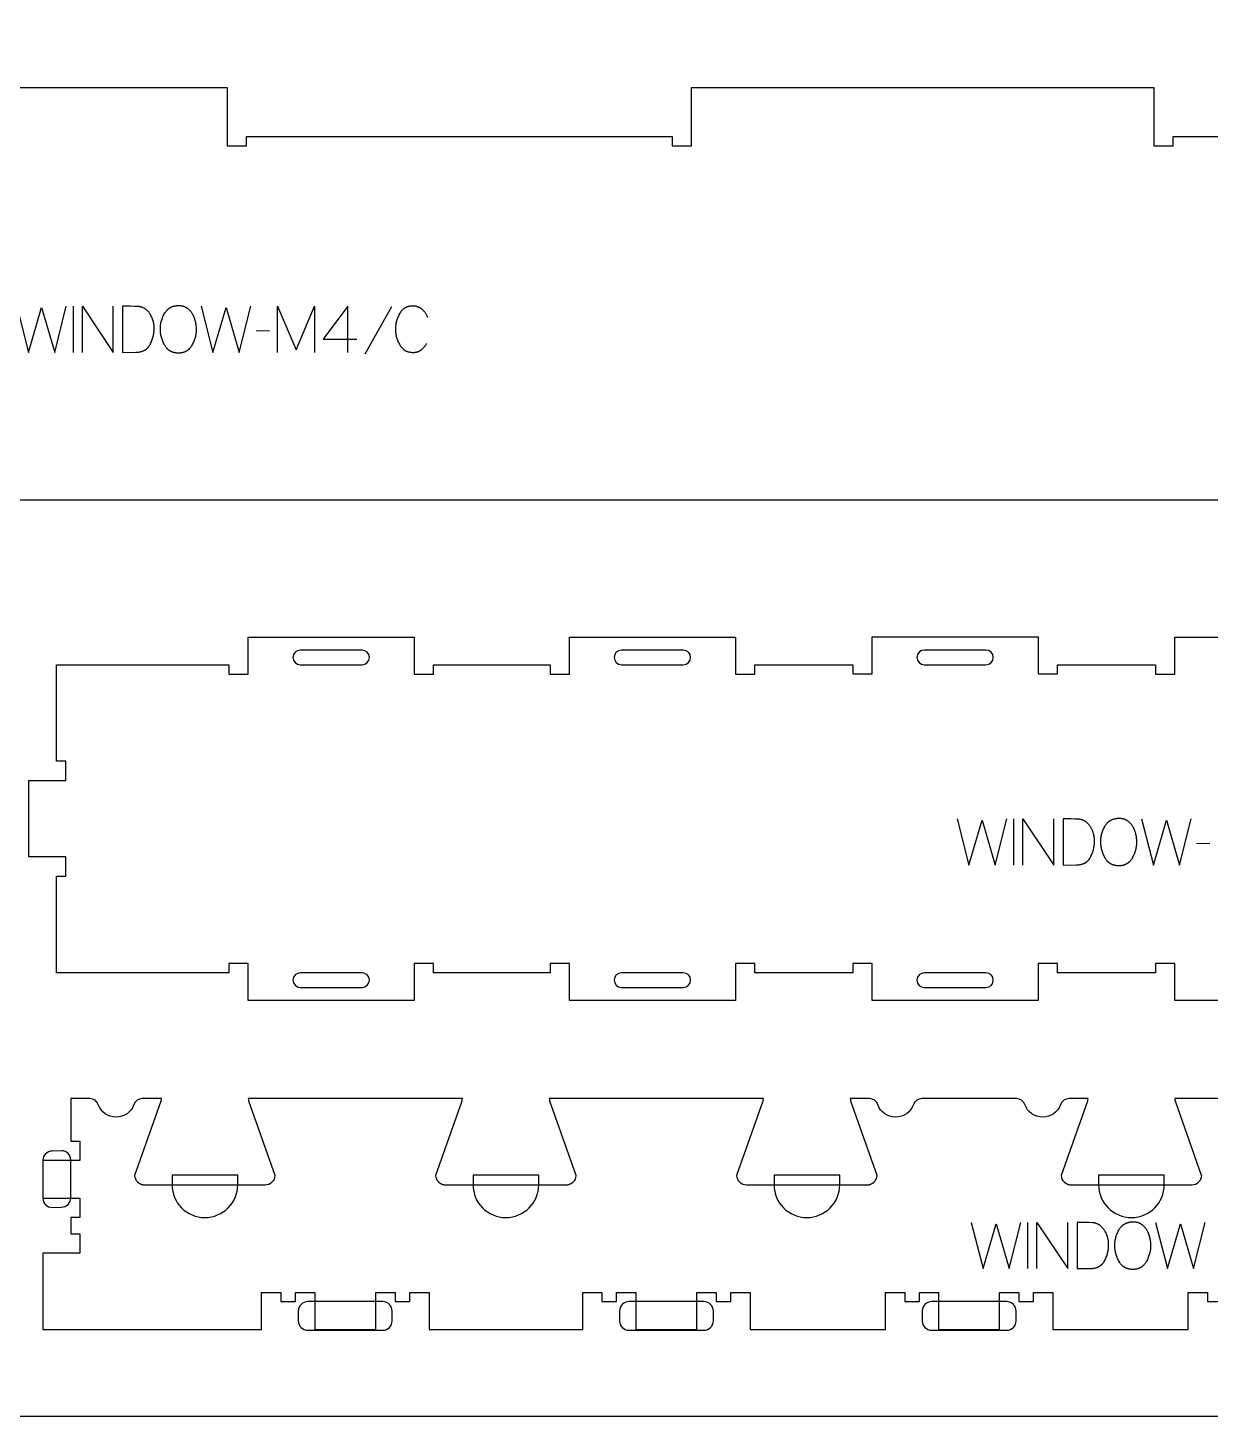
# Model space of a CAD drawing. Extents: x 0 to 4485, y 0 to 8771.
# Drawn here: x 1592 to 2358, y 3763 to 4662 of the extents above; entities that cross this region are included whole.
import ezdxf

# ---------------------------------------------------------------- set-up
doc = ezdxf.new("R2010")
doc.units = 0
for name, color, linetype in [('0_SHEET_SPRUCEPLY_2440X122', 1, 'CONTINUOUS'), ('1_ANYTOOL_1MMDEEP_LABELS_S', 2, 'CONTINUOUS'), ('3_ANYTOOL_CUTTHROUGH_INSID', 4, 'CONTINUOUS'), ('4_ANYTOOL_CUTTHROUGH_OUTSI', 5, 'CONTINUOUS'), ('5_ANYTOOL_HALF_MILL_9MM_IN', 3, 'CONTINUOUS')]:
    doc.layers.add(name, color=color, linetype=linetype)

msp = doc.modelspace()

# ---------------------------------------------------------------- linework, layer by layer
at = {"layer": '0_SHEET_SPRUCEPLY_2440X122'}
msp.add_lwpolyline([(371.7, 4982.59), (371.7, 3762.59), (2811.7, 3762.59), (2811.7, 4982.59)], close=True, dxfattribs=at)
at = {"layer": '1_ANYTOOL_1MMDEEP_LABELS_S', "color": 2}
for points in [[(1585.07, 4481.7), (1592.79, 4451.7), (1601.23, 4480.8), (1609.72, 4451.7), (1617.22, 4481.7)], [(1621.59, 4481.7), (1621.59, 4451.7)], [(1627.59, 4451.7), (1627.59, 4481.7), (1647.64, 4451.7), (1647.64, 4481.7)], [(1704.47, 4481.7), (1712.19, 4451.7), (1720.63, 4480.8), (1729.12, 4451.7), (1736.62, 4481.7)], [(1753.97, 4451.7), (1753.97, 4481.7), (1765.97, 4453.33), (1777.97, 4481.57), (1777.97, 4451.7)], [(1799.53, 4451.7), (1799.57, 4481.75), (1783.54, 4460.36)], [(1827.73, 4481.23), (1810.54, 4450.46)], [(1851.34, 4474.2), (1851.18, 4474.61), (1851.01, 4475), (1850.83, 4475.39), (1850.64, 4475.76), (1850.44, 4476.13), (1850.23, 4476.49), (1850.02, 4476.84), (1849.79, 4477.18), (1849.55, 4477.51), (1849.3, 4477.83), (1849.04, 4478.15), (1848.77, 4478.45), (1848.49, 4478.75), (1848.2, 4479.03), (1847.9, 4479.31), (1847.59, 4479.58), (1847.44, 4479.71), (1847.28, 4479.84), (1847.11, 4479.96), (1846.95, 4480.08), (1846.78, 4480.19), (1846.62, 4480.3), (1846.45, 4480.41), (1846.27, 4480.51), (1846.1, 4480.61), (1845.92, 4480.7), (1845.74, 4480.79), (1845.56, 4480.87), (1845.38, 4480.96), (1845.19, 4481.03), (1845, 4481.1), (1844.81, 4481.17), (1844.62, 4481.24), (1844.43, 4481.3), (1844.23, 4481.35), (1844.03, 4481.41), (1843.83, 4481.45), (1843.63, 4481.5), (1843.43, 4481.54), (1843.22, 4481.57), (1843.01, 4481.6), (1842.8, 4481.63), (1842.59, 4481.65), (1842.37, 4481.67), (1842.15, 4481.68), (1841.93, 4481.7), (1841.71, 4481.7), (1841.49, 4481.7), (1841.14, 4481.7), (1840.81, 4481.69), (1840.47, 4481.66), (1840.15, 4481.63), (1839.83, 4481.59), (1839.51, 4481.54), (1839.2, 4481.48), (1838.89, 4481.41), (1838.59, 4481.33), (1838.3, 4481.25), (1838.01, 4481.15), (1837.72, 4481.04), (1837.44, 4480.93), (1837.31, 4480.87), (1837.17, 4480.81), (1837.04, 4480.74), (1836.9, 4480.67), (1836.77, 4480.6), (1836.64, 4480.53), (1836.51, 4480.46), (1836.38, 4480.38), (1836.25, 4480.3), (1836.13, 4480.22), (1836, 4480.14), (1835.88, 4480.05), (1835.76, 4479.96), (1835.64, 4479.87), (1835.4, 4479.68), (1835.17, 4479.49), (1834.95, 4479.28), (1834.73, 4479.06), (1834.51, 4478.84), (1834.3, 4478.61), (1834.1, 4478.36), (1833.9, 4478.11), (1833.7, 4477.85), (1833.51, 4477.58), (1833.33, 4477.3), (1833.15, 4477.01), (1832.81, 4476.42), (1832.49, 4475.82), (1832.2, 4475.22), (1831.92, 4474.61), (1831.67, 4473.99), (1831.44, 4473.36), (1831.23, 4472.73), (1831.05, 4472.09), (1830.88, 4471.44), (1830.74, 4470.78), (1830.62, 4470.12), (1830.52, 4469.45), (1830.44, 4468.78), (1830.39, 4468.09), (1830.36, 4467.4), (1830.34, 4466.7), (1830.36, 4466.01), (1830.39, 4465.31), (1830.44, 4464.63), (1830.52, 4463.95), (1830.62, 4463.28), (1830.75, 4462.62), (1830.89, 4461.97), (1830.97, 4461.64), (1831.06, 4461.32), (1831.15, 4461), (1831.25, 4460.68), (1831.35, 4460.36), (1831.46, 4460.05), (1831.57, 4459.73), (1831.69, 4459.42), (1831.95, 4458.8), (1832.23, 4458.19), (1832.53, 4457.58), (1832.85, 4456.99), (1833.19, 4456.4), (1833.38, 4456.11), (1833.56, 4455.83), (1833.75, 4455.56), (1833.95, 4455.3), (1834.16, 4455.04), (1834.37, 4454.8), (1834.58, 4454.57), (1834.8, 4454.34), (1835.03, 4454.13), (1835.26, 4453.92), (1835.5, 4453.72), (1835.62, 4453.63), (1835.74, 4453.54), (1835.87, 4453.45), (1835.99, 4453.36), (1836.12, 4453.27), (1836.25, 4453.19), (1836.38, 4453.11), (1836.51, 4453.03), (1836.64, 4452.95), (1836.78, 4452.88), (1836.91, 4452.8), (1837.05, 4452.73), (1837.33, 4452.6), (1837.61, 4452.48), (1837.9, 4452.36), (1838.2, 4452.26), (1838.5, 4452.16), (1838.81, 4452.07), (1839.12, 4452), (1839.44, 4451.93), (1839.76, 4451.87), (1840.09, 4451.82), (1840.43, 4451.78), (1840.77, 4451.74), (1841.12, 4451.72), (1841.47, 4451.71), (1841.83, 4451.7), (1842.21, 4451.71), (1842.59, 4451.73), (1842.77, 4451.74), (1842.95, 4451.76), (1843.14, 4451.78), (1843.31, 4451.81), (1843.49, 4451.83), (1843.67, 4451.86), (1843.84, 4451.9), (1844.01, 4451.93), (1844.18, 4451.97), (1844.35, 4452.02), (1844.52, 4452.06), (1844.68, 4452.11), (1844.84, 4452.16), (1845, 4452.22), (1845.16, 4452.28), (1845.32, 4452.34), (1845.47, 4452.4), (1845.63, 4452.47), (1845.78, 4452.54), (1845.93, 4452.62), (1846.08, 4452.7), (1846.22, 4452.78), (1846.37, 4452.86), (1846.51, 4452.95), (1846.65, 4453.04), (1846.79, 4453.13), (1846.92, 4453.23), (1847.06, 4453.33), (1847.32, 4453.54), (1847.58, 4453.75), (1847.84, 4453.98), (1848.09, 4454.21), (1848.33, 4454.44), (1848.57, 4454.69), (1848.8, 4454.94), (1849.03, 4455.2), (1849.25, 4455.46), (1849.47, 4455.74), (1849.68, 4456.02), (1849.89, 4456.31), (1850.09, 4456.6), (1850.28, 4456.9), (1850.47, 4457.21), (1850.66, 4457.53)], [(1748.83, 4465.59), (1740.04, 4465.5)], [(1783.54, 4460.36), (1805.32, 4460.36)], [(2193.99, 4149.59), (2201.7, 4119.59), (2210.15, 4148.69), (2218.63, 4119.59), (2226.13, 4149.59)], [(2230.5, 4149.59), (2230.5, 4119.59)], [(2236.5, 4119.59), (2236.5, 4149.59), (2256.56, 4119.59), (2256.56, 4149.59)], [(2313.39, 4149.59), (2321.1, 4119.59), (2329.55, 4148.69), (2338.03, 4119.59), (2345.53, 4149.59)], [(2357.75, 4133.48), (2348.96, 4133.39)], [(2203.1, 3888.18), (2210.82, 3858.18), (2219.26, 3887.28), (2227.74, 3858.18), (2235.24, 3888.18)], [(2239.62, 3888.18), (2239.62, 3858.18)], [(2245.62, 3858.18), (2245.62, 3888.18), (2265.67, 3858.18), (2265.67, 3888.18)], [(2322.5, 3888.18), (2330.22, 3858.18), (2338.66, 3887.28), (2347.14, 3858.18), (2354.64, 3888.18)]]:
    msp.add_lwpolyline(points, dxfattribs=at)
for points in [[(1653.69, 4481.7), (1653.69, 4451.7), (1662.22, 4451.79), (1662.63, 4451.8), (1663.03, 4451.82), (1663.43, 4451.85), (1663.81, 4451.89), (1664.19, 4451.93), (1664.57, 4451.99), (1664.93, 4452.06), (1665.29, 4452.13), (1665.63, 4452.22), (1665.97, 4452.32), (1666.31, 4452.42), (1666.63, 4452.53), (1666.95, 4452.66), (1667.1, 4452.72), (1667.26, 4452.79), (1667.41, 4452.86), (1667.56, 4452.93), (1667.71, 4453.01), (1667.85, 4453.09), (1668, 4453.17), (1668.14, 4453.25), (1668.28, 4453.33), (1668.41, 4453.42), (1668.55, 4453.51), (1668.68, 4453.6), (1668.82, 4453.69), (1668.95, 4453.79), (1669.07, 4453.89), (1669.2, 4453.99), (1669.32, 4454.09), (1669.45, 4454.2), (1669.57, 4454.3), (1669.68, 4454.41), (1669.8, 4454.53), (1669.91, 4454.64), (1670.03, 4454.76), (1670.14, 4454.88), (1670.24, 4455), (1670.35, 4455.13), (1670.46, 4455.25), (1670.56, 4455.38), (1670.66, 4455.51), (1670.76, 4455.65), (1670.85, 4455.78), (1670.95, 4455.92), (1671.13, 4456.21), (1671.31, 4456.5), (1671.47, 4456.8), (1671.79, 4457.42), (1672.09, 4458.05), (1672.36, 4458.68), (1672.62, 4459.31), (1672.85, 4459.96), (1673.07, 4460.6), (1673.26, 4461.26), (1673.43, 4461.91), (1673.59, 4462.58), (1673.72, 4463.25), (1673.83, 4463.92), (1673.92, 4464.61), (1674, 4465.29), (1674.05, 4465.99), (1674.08, 4466.68), (1674.09, 4467.39), (1674.08, 4467.99), (1674.05, 4468.58), (1674, 4469.16), (1673.93, 4469.74), (1673.84, 4470.31), (1673.79, 4470.6), (1673.74, 4470.88), (1673.68, 4471.16), (1673.61, 4471.44), (1673.54, 4471.72), (1673.47, 4472), (1673.39, 4472.27), (1673.3, 4472.55), (1673.21, 4472.82), (1673.12, 4473.09), (1673.02, 4473.36), (1672.91, 4473.62), (1672.8, 4473.89), (1672.69, 4474.16), (1672.45, 4474.68), (1672.18, 4475.2), (1671.9, 4475.71), (1671.6, 4476.22), (1671.41, 4476.52), (1671.21, 4476.82), (1671.01, 4477.11), (1670.8, 4477.39), (1670.6, 4477.66), (1670.38, 4477.92), (1670.17, 4478.17), (1669.95, 4478.41), (1669.73, 4478.64), (1669.5, 4478.86), (1669.28, 4479.08), (1669.04, 4479.28), (1668.81, 4479.48), (1668.57, 4479.66), (1668.33, 4479.84), (1668.08, 4480.01), (1667.83, 4480.16), (1667.58, 4480.31), (1667.33, 4480.45), (1667.07, 4480.58), (1666.8, 4480.7), (1666.54, 4480.82), (1666.27, 4480.92), (1666, 4481.01), (1665.72, 4481.1), (1665.44, 4481.17), (1665.16, 4481.24), (1664.87, 4481.29), (1664.58, 4481.34), (1664.29, 4481.38), (1663.99, 4481.41), (1663.69, 4481.42), (1661.26, 4481.53), (1658.78, 4481.61), (1656.26, 4481.67)], [(1690.16, 4482.05), (1690.53, 4482.04), (1690.89, 4482.02), (1691.25, 4481.99), (1691.6, 4481.95), (1691.78, 4481.93), (1691.95, 4481.9), (1692.11, 4481.87), (1692.28, 4481.84), (1692.45, 4481.8), (1692.61, 4481.76), (1692.77, 4481.72), (1692.93, 4481.68), (1693.09, 4481.63), (1693.25, 4481.58), (1693.4, 4481.53), (1693.56, 4481.47), (1693.71, 4481.41), (1693.86, 4481.35), (1694.01, 4481.28), (1694.15, 4481.21), (1694.3, 4481.14), (1694.44, 4481.07), (1694.58, 4480.99), (1694.72, 4480.91), (1694.86, 4480.83), (1694.99, 4480.75), (1695.13, 4480.66), (1695.26, 4480.57), (1695.52, 4480.38), (1695.77, 4480.19), (1696.02, 4479.99), (1696.26, 4479.78), (1696.5, 4479.57), (1696.73, 4479.35), (1696.95, 4479.12), (1697.17, 4478.89), (1697.38, 4478.65), (1697.59, 4478.41), (1697.79, 4478.16), (1697.99, 4477.9), (1698.18, 4477.64), (1698.36, 4477.37), (1698.54, 4477.1), (1698.71, 4476.82), (1698.87, 4476.53), (1699.03, 4476.24), (1699.19, 4475.95), (1699.34, 4475.65), (1699.48, 4475.35), (1699.62, 4475.05), (1699.75, 4474.74), (1699.88, 4474.43), (1700, 4474.11), (1700.11, 4473.79), (1700.22, 4473.47), (1700.32, 4473.15), (1700.42, 4472.82), (1700.51, 4472.48), (1700.6, 4472.14), (1700.68, 4471.8), (1700.83, 4471.12), (1700.95, 4470.45), (1701.06, 4469.78), (1701.15, 4469.11), (1701.21, 4468.46), (1701.26, 4467.81), (1701.29, 4467.17), (1701.3, 4466.53), (1701.29, 4465.89), (1701.26, 4465.26), (1701.2, 4464.62), (1701.13, 4463.98), (1701.03, 4463.34), (1700.91, 4462.71), (1700.77, 4462.07), (1700.61, 4461.43), (1700.43, 4460.79), (1700.22, 4460.16), (1700, 4459.52), (1699.75, 4458.88), (1699.48, 4458.24), (1699.19, 4457.61), (1698.87, 4456.97), (1698.54, 4456.33), (1698.36, 4456.02), (1698.18, 4455.71), (1697.99, 4455.42), (1697.8, 4455.14), (1697.6, 4454.86), (1697.39, 4454.6), (1697.18, 4454.34), (1696.96, 4454.1), (1696.84, 4453.98), (1696.73, 4453.87), (1696.61, 4453.75), (1696.5, 4453.64), (1696.38, 4453.53), (1696.26, 4453.43), (1696.14, 4453.33), (1696.02, 4453.22), (1695.89, 4453.13), (1695.76, 4453.03), (1695.64, 4452.94), (1695.51, 4452.85), (1695.38, 4452.76), (1695.24, 4452.67), (1695.11, 4452.59), (1694.97, 4452.51), (1694.84, 4452.43), (1694.7, 4452.35), (1694.56, 4452.28), (1694.42, 4452.21), (1694.27, 4452.14), (1694.13, 4452.07), (1693.98, 4452.01), (1693.83, 4451.95), (1693.69, 4451.89), (1693.53, 4451.83), (1693.38, 4451.78), (1693.23, 4451.73), (1692.91, 4451.64), (1692.59, 4451.55), (1692.27, 4451.48), (1691.94, 4451.41), (1691.6, 4451.36), (1691.26, 4451.31), (1690.9, 4451.28), (1690.55, 4451.25), (1690.19, 4451.24), (1689.82, 4451.23), (1689.43, 4451.24), (1689.06, 4451.25), (1688.69, 4451.28), (1688.33, 4451.31), (1687.97, 4451.36), (1687.62, 4451.41), (1687.28, 4451.48), (1686.94, 4451.56), (1686.61, 4451.64), (1686.29, 4451.74), (1686.13, 4451.79), (1685.98, 4451.84), (1685.82, 4451.9), (1685.67, 4451.96), (1685.51, 4452.02), (1685.36, 4452.09), (1685.22, 4452.16), (1685.07, 4452.22), (1684.92, 4452.3), (1684.78, 4452.37), (1684.64, 4452.45), (1684.5, 4452.53), (1684.36, 4452.61), (1684.22, 4452.7), (1684.08, 4452.78), (1683.95, 4452.87), (1683.82, 4452.97), (1683.69, 4453.06), (1683.56, 4453.16), (1683.43, 4453.26), (1683.31, 4453.36), (1683.18, 4453.47), (1683.06, 4453.57), (1682.94, 4453.68), (1682.82, 4453.8), (1682.7, 4453.91), (1682.59, 4454.03), (1682.48, 4454.15), (1682.36, 4454.27), (1682.25, 4454.4), (1682.04, 4454.66), (1681.83, 4454.92), (1681.62, 4455.2), (1681.43, 4455.49), (1681.24, 4455.79), (1681.06, 4456.1), (1680.88, 4456.42), (1680.55, 4457.07), (1680.23, 4457.71), (1679.94, 4458.36), (1679.67, 4459.01), (1679.42, 4459.66), (1679.2, 4460.31), (1678.99, 4460.96), (1678.81, 4461.61), (1678.65, 4462.27), (1678.5, 4462.92), (1678.39, 4463.57), (1678.29, 4464.22), (1678.21, 4464.87), (1678.16, 4465.53), (1678.13, 4466.18), (1678.12, 4466.83), (1678.13, 4467.53), (1678.16, 4468.21), (1678.22, 4468.9), (1678.3, 4469.57), (1678.4, 4470.24), (1678.52, 4470.91), (1678.67, 4471.56), (1678.84, 4472.22), (1679.03, 4472.86), (1679.25, 4473.5), (1679.48, 4474.14), (1679.74, 4474.77), (1680.03, 4475.39), (1680.33, 4476.01), (1680.66, 4476.62), (1681.01, 4477.22), (1681.19, 4477.52), (1681.38, 4477.81), (1681.58, 4478.09), (1681.78, 4478.35), (1681.99, 4478.61), (1682.21, 4478.86), (1682.44, 4479.1), (1682.67, 4479.33), (1682.78, 4479.45), (1682.9, 4479.56), (1683.02, 4479.66), (1683.15, 4479.77), (1683.27, 4479.87), (1683.4, 4479.97), (1683.52, 4480.07), (1683.65, 4480.16), (1683.78, 4480.26), (1683.91, 4480.35), (1684.05, 4480.43), (1684.18, 4480.52), (1684.32, 4480.6), (1684.46, 4480.69), (1684.6, 4480.76), (1684.74, 4480.84), (1684.89, 4480.92), (1685.03, 4480.99), (1685.33, 4481.12), (1685.63, 4481.25), (1685.94, 4481.37), (1686.25, 4481.48), (1686.58, 4481.58), (1686.91, 4481.67), (1687.24, 4481.75), (1687.58, 4481.82), (1687.93, 4481.88), (1688.29, 4481.93), (1688.65, 4481.97), (1689.02, 4482), (1689.39, 4482.03), (1689.77, 4482.04)], [(2262.6, 4149.59), (2262.6, 4119.59), (2271.13, 4119.68), (2271.54, 4119.69), (2271.95, 4119.71), (2272.34, 4119.74), (2272.73, 4119.78), (2273.11, 4119.82), (2273.48, 4119.88), (2273.84, 4119.95), (2274.2, 4120.02), (2274.55, 4120.11), (2274.89, 4120.2), (2275.22, 4120.31), (2275.55, 4120.42), (2275.86, 4120.55), (2276.02, 4120.61), (2276.17, 4120.68), (2276.32, 4120.75), (2276.47, 4120.82), (2276.62, 4120.9), (2276.77, 4120.97), (2276.91, 4121.05), (2277.05, 4121.14), (2277.19, 4121.22), (2277.33, 4121.31), (2277.47, 4121.4), (2277.6, 4121.49), (2277.73, 4121.58), (2277.86, 4121.68), (2277.99, 4121.78), (2278.11, 4121.88), (2278.24, 4121.98), (2278.36, 4122.09), (2278.48, 4122.19), (2278.6, 4122.3), (2278.72, 4122.42), (2278.83, 4122.53), (2278.94, 4122.65), (2279.05, 4122.77), (2279.16, 4122.89), (2279.27, 4123.01), (2279.37, 4123.14), (2279.47, 4123.27), (2279.57, 4123.4), (2279.67, 4123.54), (2279.77, 4123.67), (2279.86, 4123.81), (2280.05, 4124.1), (2280.22, 4124.39), (2280.39, 4124.69), (2280.7, 4125.31), (2281, 4125.94), (2281.28, 4126.57), (2281.53, 4127.2), (2281.77, 4127.84), (2281.98, 4128.49), (2282.18, 4129.14), (2282.35, 4129.8), (2282.5, 4130.47), (2282.63, 4131.14), (2282.75, 4131.81), (2282.84, 4132.5), (2282.91, 4133.18), (2282.96, 4133.88), (2282.99, 4134.57), (2283, 4135.28), (2282.99, 4135.88), (2282.96, 4136.47), (2282.92, 4137.05), (2282.85, 4137.63), (2282.76, 4138.2), (2282.71, 4138.49), (2282.65, 4138.77), (2282.59, 4139.05), (2282.53, 4139.33), (2282.46, 4139.61), (2282.38, 4139.89), (2282.3, 4140.16), (2282.22, 4140.43), (2282.13, 4140.71), (2282.03, 4140.98), (2281.93, 4141.25), (2281.83, 4141.51), (2281.72, 4141.78), (2281.6, 4142.04), (2281.36, 4142.57), (2281.1, 4143.09), (2280.82, 4143.6), (2280.52, 4144.11), (2280.32, 4144.41), (2280.12, 4144.71), (2279.92, 4145), (2279.72, 4145.28), (2279.51, 4145.55), (2279.3, 4145.8), (2279.08, 4146.06), (2278.87, 4146.3), (2278.64, 4146.53), (2278.42, 4146.75), (2278.19, 4146.97), (2277.96, 4147.17), (2277.72, 4147.36), (2277.48, 4147.55), (2277.24, 4147.73), (2277, 4147.89), (2276.75, 4148.05), (2276.5, 4148.2), (2276.24, 4148.34), (2275.98, 4148.47), (2275.72, 4148.59), (2275.45, 4148.7), (2275.18, 4148.81), (2274.91, 4148.9), (2274.64, 4148.98), (2274.36, 4149.06), (2274.07, 4149.12), (2273.79, 4149.18), (2273.5, 4149.23), (2273.21, 4149.27), (2272.91, 4149.29), (2272.61, 4149.31), (2270.18, 4149.42), (2267.7, 4149.5), (2265.17, 4149.56)], [(2299.07, 4149.94), (2299.45, 4149.93), (2299.81, 4149.91), (2300.17, 4149.88), (2300.52, 4149.84), (2300.69, 4149.82), (2300.86, 4149.79), (2301.03, 4149.76), (2301.2, 4149.73), (2301.36, 4149.69), (2301.53, 4149.65), (2301.69, 4149.61), (2301.85, 4149.57), (2302.01, 4149.52), (2302.16, 4149.47), (2302.32, 4149.41), (2302.47, 4149.36), (2302.62, 4149.3), (2302.77, 4149.24), (2302.92, 4149.17), (2303.07, 4149.1), (2303.21, 4149.03), (2303.35, 4148.96), (2303.5, 4148.88), (2303.63, 4148.8), (2303.77, 4148.72), (2303.91, 4148.64), (2304.04, 4148.55), (2304.17, 4148.46), (2304.43, 4148.27), (2304.69, 4148.08), (2304.94, 4147.87), (2305.18, 4147.67), (2305.41, 4147.46), (2305.64, 4147.24), (2305.87, 4147.01), (2306.09, 4146.78), (2306.3, 4146.54), (2306.51, 4146.3), (2306.71, 4146.05), (2306.9, 4145.79), (2307.09, 4145.53), (2307.27, 4145.26), (2307.45, 4144.99), (2307.62, 4144.71), (2307.79, 4144.42), (2307.95, 4144.13), (2308.1, 4143.84), (2308.25, 4143.54), (2308.4, 4143.24), (2308.53, 4142.94), (2308.67, 4142.63), (2308.79, 4142.32), (2308.91, 4142), (2309.03, 4141.68), (2309.14, 4141.36), (2309.24, 4141.03), (2309.34, 4140.7), (2309.43, 4140.37), (2309.51, 4140.03), (2309.6, 4139.69), (2309.74, 4139.01), (2309.87, 4138.33), (2309.97, 4137.67), (2310.06, 4137), (2310.13, 4136.35), (2310.18, 4135.7), (2310.21, 4135.06), (2310.22, 4134.42), (2310.21, 4133.78), (2310.17, 4133.15), (2310.12, 4132.51), (2310.04, 4131.87), (2309.95, 4131.23), (2309.83, 4130.6), (2309.69, 4129.96), (2309.53, 4129.32), (2309.34, 4128.68), (2309.14, 4128.05), (2308.91, 4127.41), (2308.66, 4126.77), (2308.39, 4126.13), (2308.1, 4125.5), (2307.79, 4124.86), (2307.45, 4124.22), (2307.28, 4123.91), (2307.09, 4123.6), (2306.91, 4123.31), (2306.71, 4123.03), (2306.51, 4122.75), (2306.3, 4122.49), (2306.09, 4122.23), (2305.87, 4121.99), (2305.76, 4121.87), (2305.65, 4121.76), (2305.53, 4121.64), (2305.41, 4121.53), (2305.29, 4121.42), (2305.17, 4121.32), (2305.05, 4121.21), (2304.93, 4121.11), (2304.81, 4121.02), (2304.68, 4120.92), (2304.55, 4120.83), (2304.42, 4120.74), (2304.29, 4120.65), (2304.16, 4120.56), (2304.03, 4120.48), (2303.89, 4120.4), (2303.75, 4120.32), (2303.61, 4120.24), (2303.47, 4120.17), (2303.33, 4120.1), (2303.19, 4120.03), (2303.04, 4119.96), (2302.9, 4119.9), (2302.75, 4119.84), (2302.6, 4119.78), (2302.45, 4119.72), (2302.3, 4119.67), (2302.14, 4119.62), (2301.83, 4119.52), (2301.51, 4119.44), (2301.18, 4119.37), (2300.85, 4119.3), (2300.51, 4119.25), (2300.17, 4119.2), (2299.82, 4119.17), (2299.46, 4119.14), (2299.1, 4119.13), (2298.73, 4119.12), (2298.35, 4119.13), (2297.97, 4119.14), (2297.6, 4119.17), (2297.24, 4119.2), (2296.89, 4119.25), (2296.54, 4119.3), (2296.19, 4119.37), (2295.86, 4119.45), (2295.53, 4119.53), (2295.21, 4119.63), (2295.05, 4119.68), (2294.89, 4119.73), (2294.74, 4119.79), (2294.58, 4119.85), (2294.43, 4119.91), (2294.28, 4119.98), (2294.13, 4120.04), (2293.98, 4120.11), (2293.84, 4120.19), (2293.69, 4120.26), (2293.55, 4120.34), (2293.41, 4120.42), (2293.27, 4120.5), (2293.14, 4120.58), (2293, 4120.67), (2292.87, 4120.76), (2292.73, 4120.85), (2292.6, 4120.95), (2292.47, 4121.05), (2292.35, 4121.15), (2292.22, 4121.25), (2292.1, 4121.35), (2291.98, 4121.46), (2291.86, 4121.57), (2291.74, 4121.69), (2291.62, 4121.8), (2291.5, 4121.92), (2291.39, 4122.04), (2291.28, 4122.16), (2291.17, 4122.29), (2290.95, 4122.54), (2290.74, 4122.81), (2290.54, 4123.09), (2290.34, 4123.38), (2290.15, 4123.68), (2289.97, 4123.99), (2289.8, 4124.31), (2289.46, 4124.96), (2289.15, 4125.6), (2288.86, 4126.25), (2288.59, 4126.9), (2288.34, 4127.55), (2288.11, 4128.2), (2287.91, 4128.85), (2287.72, 4129.5), (2287.56, 4130.15), (2287.42, 4130.81), (2287.3, 4131.46), (2287.2, 4132.11), (2287.13, 4132.76), (2287.07, 4133.41), (2287.04, 4134.07), (2287.03, 4134.72), (2287.04, 4135.41), (2287.08, 4136.1), (2287.13, 4136.78), (2287.21, 4137.46), (2287.31, 4138.13), (2287.44, 4138.79), (2287.58, 4139.45), (2287.75, 4140.11), (2287.95, 4140.75), (2288.16, 4141.39), (2288.4, 4142.03), (2288.66, 4142.66), (2288.94, 4143.28), (2289.25, 4143.9), (2289.57, 4144.51), (2289.92, 4145.11), (2290.11, 4145.41), (2290.3, 4145.7), (2290.5, 4145.98), (2290.7, 4146.24), (2290.91, 4146.5), (2291.13, 4146.75), (2291.35, 4146.99), (2291.58, 4147.22), (2291.7, 4147.34), (2291.82, 4147.44), (2291.94, 4147.55), (2292.06, 4147.66), (2292.18, 4147.76), (2292.31, 4147.86), (2292.44, 4147.96), (2292.57, 4148.05), (2292.7, 4148.15), (2292.83, 4148.24), (2292.96, 4148.32), (2293.1, 4148.41), (2293.24, 4148.49), (2293.38, 4148.57), (2293.52, 4148.65), (2293.66, 4148.73), (2293.8, 4148.8), (2293.95, 4148.88), (2294.24, 4149.01), (2294.55, 4149.14), (2294.85, 4149.26), (2295.17, 4149.37), (2295.49, 4149.46), (2295.82, 4149.55), (2296.16, 4149.63), (2296.5, 4149.7), (2296.85, 4149.77), (2297.2, 4149.82), (2297.56, 4149.86), (2297.93, 4149.89), (2298.3, 4149.92), (2298.69, 4149.93)], [(2271.72, 3888.18), (2271.72, 3858.18), (2280.24, 3858.27), (2280.66, 3858.28), (2281.06, 3858.3), (2281.45, 3858.33), (2281.84, 3858.37), (2282.22, 3858.41), (2282.59, 3858.47), (2282.96, 3858.54), (2283.31, 3858.62), (2283.66, 3858.7), (2284, 3858.8), (2284.34, 3858.9), (2284.66, 3859.01), (2284.98, 3859.14), (2285.13, 3859.2), (2285.29, 3859.27), (2285.44, 3859.34), (2285.59, 3859.41), (2285.73, 3859.49), (2285.88, 3859.57), (2286.02, 3859.65), (2286.17, 3859.73), (2286.31, 3859.81), (2286.44, 3859.9), (2286.58, 3859.99), (2286.71, 3860.08), (2286.84, 3860.17), (2286.97, 3860.27), (2287.1, 3860.37), (2287.23, 3860.47), (2287.35, 3860.57), (2287.47, 3860.68), (2287.59, 3860.78), (2287.71, 3860.89), (2287.83, 3861.01), (2287.94, 3861.12), (2288.05, 3861.24), (2288.17, 3861.36), (2288.27, 3861.48), (2288.38, 3861.61), (2288.48, 3861.73), (2288.59, 3861.86), (2288.69, 3861.99), (2288.79, 3862.13), (2288.88, 3862.26), (2288.98, 3862.4), (2289.16, 3862.69), (2289.33, 3862.98), (2289.5, 3863.28), (2289.82, 3863.9), (2290.11, 3864.53), (2290.39, 3865.16), (2290.65, 3865.79), (2290.88, 3866.44), (2291.09, 3867.08), (2291.29, 3867.74), (2291.46, 3868.39), (2291.62, 3869.06), (2291.75, 3869.73), (2291.86, 3870.4), (2291.95, 3871.09), (2292.02, 3871.77), (2292.08, 3872.47), (2292.11, 3873.17), (2292.12, 3873.87), (2292.11, 3874.47), (2292.08, 3875.06), (2292.03, 3875.64), (2291.96, 3876.22), (2291.87, 3876.79), (2291.82, 3877.08), (2291.77, 3877.36), (2291.71, 3877.64), (2291.64, 3877.92), (2291.57, 3878.2), (2291.49, 3878.48), (2291.41, 3878.75), (2291.33, 3879.03), (2291.24, 3879.3), (2291.14, 3879.57), (2291.05, 3879.84), (2290.94, 3880.1), (2290.83, 3880.37), (2290.72, 3880.64), (2290.47, 3881.16), (2290.21, 3881.68), (2289.93, 3882.19), (2289.63, 3882.7), (2289.44, 3883), (2289.24, 3883.3), (2289.04, 3883.59), (2288.83, 3883.87), (2288.62, 3884.14), (2288.41, 3884.4), (2288.2, 3884.65), (2287.98, 3884.89), (2287.76, 3885.12), (2287.53, 3885.34), (2287.3, 3885.56), (2287.07, 3885.76), (2286.84, 3885.96), (2286.6, 3886.14), (2286.36, 3886.32), (2286.11, 3886.49), (2285.86, 3886.64), (2285.61, 3886.79), (2285.35, 3886.93), (2285.1, 3887.06), (2284.83, 3887.18), (2284.57, 3887.3), (2284.3, 3887.4), (2284.03, 3887.49), (2283.75, 3887.58), (2283.47, 3887.65), (2283.19, 3887.72), (2282.9, 3887.77), (2282.61, 3887.82), (2282.32, 3887.86), (2282.02, 3887.89), (2281.72, 3887.91), (2279.29, 3888.01), (2276.81, 3888.09), (2274.29, 3888.15)], [(2308.19, 3888.53), (2308.56, 3888.52), (2308.92, 3888.5), (2309.28, 3888.47), (2309.63, 3888.43), (2309.8, 3888.41), (2309.97, 3888.38), (2310.14, 3888.35), (2310.31, 3888.32), (2310.48, 3888.28), (2310.64, 3888.24), (2310.8, 3888.2), (2310.96, 3888.16), (2311.12, 3888.11), (2311.28, 3888.06), (2311.43, 3888.01), (2311.59, 3887.95), (2311.74, 3887.89), (2311.89, 3887.83), (2312.03, 3887.76), (2312.18, 3887.69), (2312.33, 3887.62), (2312.47, 3887.55), (2312.61, 3887.47), (2312.75, 3887.39), (2312.89, 3887.31), (2313.02, 3887.23), (2313.16, 3887.14), (2313.29, 3887.05), (2313.55, 3886.86), (2313.8, 3886.67), (2314.05, 3886.47), (2314.29, 3886.26), (2314.53, 3886.05), (2314.76, 3885.83), (2314.98, 3885.6), (2315.2, 3885.37), (2315.41, 3885.13), (2315.62, 3884.89), (2315.82, 3884.64), (2316.02, 3884.38), (2316.2, 3884.12), (2316.39, 3883.85), (2316.57, 3883.58), (2316.74, 3883.3), (2316.9, 3883.01), (2317.06, 3882.72), (2317.22, 3882.43), (2317.37, 3882.13), (2317.51, 3881.83), (2317.65, 3881.53), (2317.78, 3881.22), (2317.91, 3880.91), (2318.03, 3880.59), (2318.14, 3880.27), (2318.25, 3879.95), (2318.35, 3879.63), (2318.45, 3879.3), (2318.54, 3878.96), (2318.63, 3878.62), (2318.71, 3878.28), (2318.85, 3877.6), (2318.98, 3876.93), (2319.09, 3876.26), (2319.17, 3875.59), (2319.24, 3874.94), (2319.29, 3874.29), (2319.32, 3873.65), (2319.33, 3873.01), (2319.32, 3872.37), (2319.29, 3871.74), (2319.23, 3871.1), (2319.16, 3870.46), (2319.06, 3869.82), (2318.94, 3869.19), (2318.8, 3868.55), (2318.64, 3867.91), (2318.46, 3867.27), (2318.25, 3866.64), (2318.02, 3866), (2317.78, 3865.36), (2317.51, 3864.72), (2317.21, 3864.09), (2316.9, 3863.45), (2316.57, 3862.81), (2316.39, 3862.5), (2316.21, 3862.19), (2316.02, 3861.9), (2315.82, 3861.62), (2315.62, 3861.34), (2315.42, 3861.08), (2315.2, 3860.83), (2314.98, 3860.58), (2314.87, 3860.46), (2314.76, 3860.35), (2314.64, 3860.23), (2314.53, 3860.12), (2314.41, 3860.01), (2314.29, 3859.91), (2314.17, 3859.81), (2314.04, 3859.7), (2313.92, 3859.61), (2313.79, 3859.51), (2313.67, 3859.42), (2313.54, 3859.33), (2313.41, 3859.24), (2313.27, 3859.15), (2313.14, 3859.07), (2313, 3858.99), (2312.87, 3858.91), (2312.73, 3858.83), (2312.59, 3858.76), (2312.45, 3858.69), (2312.3, 3858.62), (2312.16, 3858.55), (2312.01, 3858.49), (2311.86, 3858.43), (2311.71, 3858.37), (2311.56, 3858.32), (2311.41, 3858.26), (2311.26, 3858.21), (2310.94, 3858.12), (2310.62, 3858.03), (2310.3, 3857.96), (2309.97, 3857.89), (2309.63, 3857.84), (2309.28, 3857.79), (2308.93, 3857.76), (2308.58, 3857.73), (2308.21, 3857.72), (2307.84, 3857.71), (2307.46, 3857.72), (2307.09, 3857.73), (2306.72, 3857.76), (2306.35, 3857.79), (2306, 3857.84), (2305.65, 3857.89), (2305.31, 3857.96), (2304.97, 3858.04), (2304.64, 3858.12), (2304.32, 3858.22), (2304.16, 3858.27), (2304, 3858.33), (2303.85, 3858.38), (2303.7, 3858.44), (2303.54, 3858.5), (2303.39, 3858.57), (2303.24, 3858.64), (2303.1, 3858.7), (2302.95, 3858.78), (2302.81, 3858.85), (2302.67, 3858.93), (2302.52, 3859.01), (2302.39, 3859.09), (2302.25, 3859.18), (2302.11, 3859.26), (2301.98, 3859.35), (2301.85, 3859.45), (2301.72, 3859.54), (2301.59, 3859.64), (2301.46, 3859.74), (2301.34, 3859.84), (2301.21, 3859.95), (2301.09, 3860.05), (2300.97, 3860.16), (2300.85, 3860.28), (2300.73, 3860.39), (2300.62, 3860.51), (2300.5, 3860.63), (2300.39, 3860.75), (2300.28, 3860.88), (2300.07, 3861.14), (2299.86, 3861.4), (2299.65, 3861.68), (2299.46, 3861.97), (2299.27, 3862.27), (2299.08, 3862.58), (2298.91, 3862.9), (2298.57, 3863.55), (2298.26, 3864.2), (2297.97, 3864.84), (2297.7, 3865.49), (2297.45, 3866.14), (2297.22, 3866.79), (2297.02, 3867.44), (2296.84, 3868.09), (2296.67, 3868.75), (2296.53, 3869.4), (2296.41, 3870.05), (2296.32, 3870.7), (2296.24, 3871.35), (2296.19, 3872.01), (2296.16, 3872.66), (2296.14, 3873.31), (2296.16, 3874.01), (2296.19, 3874.69), (2296.25, 3875.38), (2296.33, 3876.05), (2296.43, 3876.72), (2296.55, 3877.39), (2296.7, 3878.04), (2296.87, 3878.7), (2297.06, 3879.34), (2297.27, 3879.98), (2297.51, 3880.62), (2297.77, 3881.25), (2298.05, 3881.87), (2298.36, 3882.49), (2298.69, 3883.1), (2299.04, 3883.71), (2299.22, 3884), (2299.41, 3884.29), (2299.61, 3884.57), (2299.81, 3884.84), (2300.02, 3885.09), (2300.24, 3885.34), (2300.46, 3885.58), (2300.69, 3885.81), (2300.81, 3885.93), (2300.93, 3886.04), (2301.05, 3886.14), (2301.17, 3886.25), (2301.3, 3886.35), (2301.42, 3886.45), (2301.55, 3886.55), (2301.68, 3886.64), (2301.81, 3886.74), (2301.94, 3886.83), (2302.08, 3886.92), (2302.21, 3887), (2302.35, 3887.08), (2302.49, 3887.17), (2302.63, 3887.24), (2302.77, 3887.32), (2302.92, 3887.4), (2303.06, 3887.47), (2303.36, 3887.6), (2303.66, 3887.73), (2303.97, 3887.85), (2304.28, 3887.96), (2304.61, 3888.06), (2304.93, 3888.15), (2305.27, 3888.23), (2305.61, 3888.3), (2305.96, 3888.36), (2306.31, 3888.41), (2306.68, 3888.45), (2307.04, 3888.48), (2307.42, 3888.51), (2307.8, 3888.52)]]:
    msp.add_lwpolyline(points, close=True, dxfattribs=at)
at = {"layer": '3_ANYTOOL_CUTTHROUGH_INSID', "color": 4}
for points in [[(1808.7, 4249.34, 1), (1808.7, 4258.84), (1768.7, 4258.84, 1), (1768.7, 4249.34)], [(2016.7, 4249.34, 1), (2016.7, 4258.84), (1976.7, 4258.84, 1), (1976.7, 4249.34)], [(2212.7, 4249.39, 1), (2212.7, 4258.89), (2172.7, 4258.89, 1), (2172.7, 4249.39)], [(1808.7, 4049.84), (1768.7, 4049.84, 1), (1768.7, 4040.34), (1808.7, 4040.34, 1)], [(2016.7, 4049.84), (1976.7, 4049.84, 1), (1976.7, 4040.34), (2016.7, 4040.34, 1)], [(2212.7, 4049.8), (2172.7, 4049.8, 1), (2172.7, 4040.3), (2212.7, 4040.3, 1)]]:
    msp.add_lwpolyline(points, format="xyb", close=True, dxfattribs=at)
at = {"layer": '4_ANYTOOL_CUTTHROUGH_OUTSI', "color": 5}
for points in [[(1421.95, 4623.39), (1721.45, 4623.39), (1721.45, 4585.48), (1733.95, 4585.48), (1733.95, 4591.48), (2009.45, 4591.48), (2009.45, 4585.48), (2021.95, 4585.48), (2021.95, 4623.39), (2321.45, 4623.39), (2321.45, 4585.48), (2333.95, 4585.48), (2333.95, 4591.48), (2609.45, 4591.48)], [(2621.45, 4355.98), (2321.45, 4355.98), (2321.45, 4355.89), (2021.95, 4355.89), (2021.95, 4355.98), (1721.45, 4355.98), (1721.45, 4355.89), (1421.95, 4355.89)], [(2442.45, 4031.84), (2334.95, 4031.84), (2334.95, 4055.84), (2322.45, 4055.84), (2322.45, 4049.84), (2258.95, 4049.8), (2258.95, 4055.8), (2246.45, 4055.8), (2246.45, 4031.8), (2138.95, 4031.8), (2138.95, 4055.8), (2126.45, 4055.8), (2126.45, 4049.8), (2062.95, 4049.84), (2062.95, 4055.84), (2050.45, 4055.84), (2050.45, 4031.84), (1942.95, 4031.84), (1942.95, 4055.84), (1930.45, 4055.84), (1930.45, 4049.84), (1854.95, 4049.84), (1854.95, 4055.84), (1842.45, 4055.84), (1842.45, 4031.84), (1734.95, 4031.84), (1734.95, 4055.84), (1722.45, 4055.84), (1722.45, 4049.84), (1610.95, 4049.84), (1610.95, 4112.34), (1616.95, 4112.34), (1616.95, 4124.84), (1592.95, 4124.84), (1592.95, 4174.34), (1616.95, 4174.34), (1616.95, 4186.84), (1610.95, 4186.84), (1610.95, 4249.34), (1722.45, 4249.34), (1722.45, 4243.34), (1734.95, 4243.34), (1734.95, 4267.34), (1842.45, 4267.34), (1842.45, 4243.34), (1854.95, 4243.34), (1854.95, 4249.34), (1930.45, 4249.34), (1930.45, 4243.34), (1942.95, 4243.34), (1942.95, 4267.34), (2050.45, 4267.34), (2050.45, 4243.34), (2062.95, 4243.34), (2062.95, 4249.34), (2126.45, 4249.39), (2126.45, 4243.39), (2138.95, 4243.39), (2138.95, 4267.39), (2246.45, 4267.39), (2246.45, 4243.39), (2258.95, 4243.39), (2258.95, 4249.39), (2322.45, 4249.34), (2322.45, 4243.34), (2334.95, 4243.34), (2334.95, 4267.34), (2442.45, 4267.34)]]:
    msp.add_lwpolyline(points, dxfattribs=at)
msp.add_lwpolyline([(2473.71, 3968.31), (2335.02, 3968.31, 0.061485), (2335.25, 3966.92), (2352.15, 3918.64), (2352.17, 3918.6), (2352.17, 3918.56), (2352.17, 3918.56, -0.414214), (2345.92, 3912.31), (2267.92, 3912.31), (2267.77, 3912.31), (2267.62, 3912.31), (2267.46, 3912.32), (2267.31, 3912.34), (2267.16, 3912.35), (2267.01, 3912.37), (2266.86, 3912.4), (2266.71, 3912.43), (2266.56, 3912.46), (2266.41, 3912.49), (2266.26, 3912.53), (2266.11, 3912.57), (2265.96, 3912.62), (2265.81, 3912.67), (2265.67, 3912.73), (2265.52, 3912.78), (2265.38, 3912.84), (2265.24, 3912.91), (2265.1, 3912.98), (2264.96, 3913.05), (2264.83, 3913.12), (2264.69, 3913.2), (2264.56, 3913.28), (2264.43, 3913.37), (2264.31, 3913.45), (2264.18, 3913.54), (2264.06, 3913.64), (2263.94, 3913.73), (2263.83, 3913.83), (2263.71, 3913.93), (2263.6, 3914.03), (2263.5, 3914.14, -0.198912), (2261.67, 3918.56), (2261.67, 3918.6), (2261.68, 3918.64), (2278.58, 3966.92), (2278.58, 3966.92, 0.061485), (2278.81, 3968.31), (2266.41, 3968.31, 0.317837), (2260.99, 3964.47, -0.707107), (2237.89, 3964.47, 0.317837), (2232.47, 3968.31), (2171.16, 3968.31, 0.317837), (2165.74, 3964.47, -0.707107), (2142.64, 3964.47, 0.317837), (2137.22, 3968.31), (2124.82, 3968.31, 0.061485), (2125.05, 3966.92), (2141.95, 3918.64), (2141.97, 3918.6), (2141.97, 3918.56), (2141.97, 3918.56, -0.198912), (2140.14, 3914.14), (2140.03, 3914.03), (2139.92, 3913.93), (2139.8, 3913.83), (2139.69, 3913.73), (2139.57, 3913.64), (2139.45, 3913.54), (2139.32, 3913.45), (2139.2, 3913.37), (2139.07, 3913.28), (2138.94, 3913.2), (2138.8, 3913.12), (2138.67, 3913.05), (2138.53, 3912.98), (2138.39, 3912.91), (2138.25, 3912.84), (2138.11, 3912.78), (2137.96, 3912.73), (2137.82, 3912.67), (2137.67, 3912.62), (2137.52, 3912.57), (2137.37, 3912.53), (2137.22, 3912.49), (2137.07, 3912.46), (2136.92, 3912.43), (2136.77, 3912.4), (2136.62, 3912.37), (2136.47, 3912.35), (2136.32, 3912.34), (2136.17, 3912.32), (2136.02, 3912.31), (2135.87, 3912.31), (2135.72, 3912.31), (2057.72, 3912.31, -0.414214), (2051.47, 3918.56), (2051.47, 3918.6), (2051.48, 3918.64), (2068.38, 3966.92), (2068.38, 3966.92, 0.061485), (2068.61, 3968.31), (1929.92, 3968.31, 0.061485), (1930.15, 3966.92), (1947.05, 3918.64), (1947.07, 3918.6), (1947.07, 3918.56), (1947.07, 3918.56, -0.198912), (1945.24, 3914.14), (1945.13, 3914.03), (1945.02, 3913.93), (1944.9, 3913.83), (1944.79, 3913.73), (1944.67, 3913.64), (1944.55, 3913.54), (1944.42, 3913.45), (1944.3, 3913.37), (1944.17, 3913.28), (1944.04, 3913.2), (1943.9, 3913.12), (1943.77, 3913.05), (1943.63, 3912.98), (1943.49, 3912.91), (1943.35, 3912.84), (1943.21, 3912.78), (1943.06, 3912.73), (1942.92, 3912.67), (1942.77, 3912.62), (1942.62, 3912.57), (1942.47, 3912.53), (1942.32, 3912.49), (1942.17, 3912.46), (1942.02, 3912.43), (1941.87, 3912.4), (1941.72, 3912.37), (1941.57, 3912.35), (1941.42, 3912.34), (1941.27, 3912.32), (1941.12, 3912.31), (1940.97, 3912.31), (1940.82, 3912.31), (1862.82, 3912.31), (1862.67, 3912.31), (1862.52, 3912.31), (1862.36, 3912.32), (1862.21, 3912.34), (1862.06, 3912.35), (1861.91, 3912.37), (1861.76, 3912.4), (1861.61, 3912.43), (1861.46, 3912.46), (1861.31, 3912.49), (1861.16, 3912.53), (1861.01, 3912.57), (1860.86, 3912.62), (1860.71, 3912.67), (1860.57, 3912.73), (1860.42, 3912.78), (1860.28, 3912.84), (1860.14, 3912.91), (1860, 3912.98), (1859.86, 3913.05), (1859.73, 3913.12), (1859.59, 3913.2), (1859.46, 3913.28), (1859.33, 3913.37), (1859.21, 3913.45), (1859.08, 3913.54), (1858.96, 3913.64), (1858.84, 3913.73), (1858.73, 3913.83), (1858.61, 3913.93), (1858.5, 3914.03), (1858.4, 3914.14, -0.198912), (1856.57, 3918.56), (1856.57, 3918.6), (1856.58, 3918.64), (1873.48, 3966.92), (1873.48, 3966.92, 0.061485), (1873.71, 3968.31), (1735.02, 3968.31, 0.061485), (1735.25, 3966.92), (1752.15, 3918.64), (1752.17, 3918.6), (1752.17, 3918.56), (1752.17, 3918.56, -0.414214), (1745.92, 3912.31), (1667.92, 3912.31), (1667.77, 3912.31), (1667.62, 3912.31), (1667.46, 3912.32), (1667.31, 3912.34), (1667.16, 3912.35), (1667.01, 3912.37), (1666.86, 3912.4), (1666.71, 3912.43), (1666.56, 3912.46), (1666.41, 3912.49), (1666.26, 3912.53), (1666.11, 3912.57), (1665.96, 3912.62), (1665.81, 3912.67), (1665.67, 3912.73), (1665.52, 3912.78), (1665.38, 3912.84), (1665.24, 3912.91), (1665.1, 3912.98), (1664.96, 3913.05), (1664.83, 3913.12), (1664.69, 3913.2), (1664.56, 3913.28), (1664.43, 3913.37), (1664.31, 3913.45), (1664.18, 3913.54), (1664.06, 3913.64), (1663.94, 3913.73), (1663.83, 3913.83), (1663.71, 3913.93), (1663.6, 3914.03), (1663.5, 3914.14, -0.198912), (1661.67, 3918.56), (1661.67, 3918.6), (1661.68, 3918.64), (1678.58, 3966.92), (1678.58, 3966.92, 0.061485), (1678.81, 3968.31), (1666.41, 3968.31, 0.317837), (1660.99, 3964.47, -0.707107), (1637.89, 3964.47, 0.317837), (1632.47, 3968.31), (1620.07, 3968.31), (1620.07, 3940.81), (1626.07, 3940.81), (1626.07, 3940.56), (1626.07, 3928.56), (1626.07, 3928.31), (1602.07, 3928.31), (1602.07, 3903.81), (1626.07, 3903.81), (1626.07, 3891.31), (1620.07, 3891.31), (1620.07, 3880.81), (1626.07, 3880.81), (1626.07, 3868.31), (1602.07, 3868.31), (1602.07, 3818.81), (1743.57, 3818.81), (1743.57, 3842.56), (1743.57, 3842.81), (1756.07, 3842.81), (1756.07, 3836.81), (1765.57, 3836.81), (1765.57, 3842.81), (1778.07, 3842.81), (1778.07, 3842.56), (1778.07, 3818.81), (1817.57, 3818.81), (1817.57, 3842.56), (1817.57, 3842.81), (1830.07, 3842.81), (1830.07, 3836.81), (1839.57, 3836.81), (1839.57, 3842.81), (1852.07, 3842.81), (1852.07, 3842.56), (1852.07, 3818.81), (1951.57, 3818.81), (1951.57, 3842.56), (1951.57, 3842.81), (1964.07, 3842.81), (1964.07, 3842.56), (1964.07, 3836.81), (1973.57, 3836.81), (1973.57, 3842.56), (1973.57, 3842.81), (1986.07, 3842.81), (1986.07, 3842.56), (1986.07, 3818.81), (2025.57, 3818.81), (2025.57, 3842.56), (2025.57, 3842.81), (2038.07, 3842.81), (2038.07, 3836.81), (2047.57, 3836.81), (2047.57, 3842.81), (2060.07, 3842.81), (2060.07, 3842.56), (2060.07, 3818.81), (2147.57, 3818.81), (2147.57, 3842.81), (2160.07, 3842.81), (2160.07, 3836.81), (2169.57, 3836.81), (2169.57, 3842.81), (2182.07, 3842.81), (2182.07, 3818.81), (2221.57, 3818.81), (2221.57, 3842.81), (2234.07, 3842.81), (2234.07, 3836.81), (2243.57, 3836.81), (2243.57, 3842.81), (2256.07, 3842.81), (2256.07, 3842.56), (2256.07, 3818.81), (2343.57, 3818.81), (2343.57, 3842.56), (2343.57, 3842.81), (2356.07, 3842.81), (2356.07, 3836.81), (2365.57, 3836.81)], format="xyb", dxfattribs=at)
at = {"layer": '5_ANYTOOL_HALF_MILL_9MM_IN'}
for points in [[(1614.07, 3898.06, 0.414214), (1620.07, 3904.06), (1620.07, 3928.56, 0.414214), (1614.07, 3934.56), (1608.07, 3934.31, 0.414214), (1602.07, 3928.31), (1602.07, 3903.81, 0.414214), (1608.07, 3897.81)], [(1685.67, 3912.56, 1), (1728.17, 3912.56), (1728.17, 3912.81), (1728.17, 3918.81), (1685.67, 3918.81), (1685.67, 3912.81), (1685.67, 3912.56)], [(1880.57, 3912.56, 1), (1923.07, 3912.56), (1923.07, 3912.81), (1923.07, 3918.81), (1880.57, 3918.81), (1880.57, 3912.81), (1880.57, 3912.56)], [(2075.47, 3912.56, 1), (2117.97, 3912.56), (2117.97, 3912.81), (2117.97, 3918.81), (2075.47, 3918.81), (2075.47, 3912.81), (2075.47, 3912.56)], [(2285.67, 3912.56, 1), (2328.17, 3912.56), (2328.17, 3912.81), (2328.17, 3918.81), (2285.67, 3918.81), (2285.67, 3912.81), (2285.67, 3912.56)], [(1773.44, 3836.81, 0.414214), (1767.44, 3830.81), (1767.44, 3824.31, 0.414214), (1773.44, 3818.31), (1822.19, 3818.31, 0.414214), (1828.19, 3824.31), (1828.19, 3830.81, 0.414214), (1822.19, 3836.81)], [(1981.44, 3836.81, 0.414214), (1975.44, 3830.81), (1975.44, 3824.31, 0.414214), (1981.44, 3818.31), (2030.19, 3818.31, 0.414214), (2036.19, 3824.31), (2036.19, 3830.81, 0.414214), (2030.19, 3836.81)], [(2177.44, 3836.81, 0.414214), (2171.44, 3830.81), (2171.44, 3824.31, 0.414214), (2177.44, 3818.31), (2226.19, 3818.31, 0.414214), (2232.19, 3824.31), (2232.19, 3830.81, 0.414214), (2226.19, 3836.81)]]:
    msp.add_lwpolyline(points, format="xyb", close=True, dxfattribs=at)

doc.saveas('drawing.dxf')
